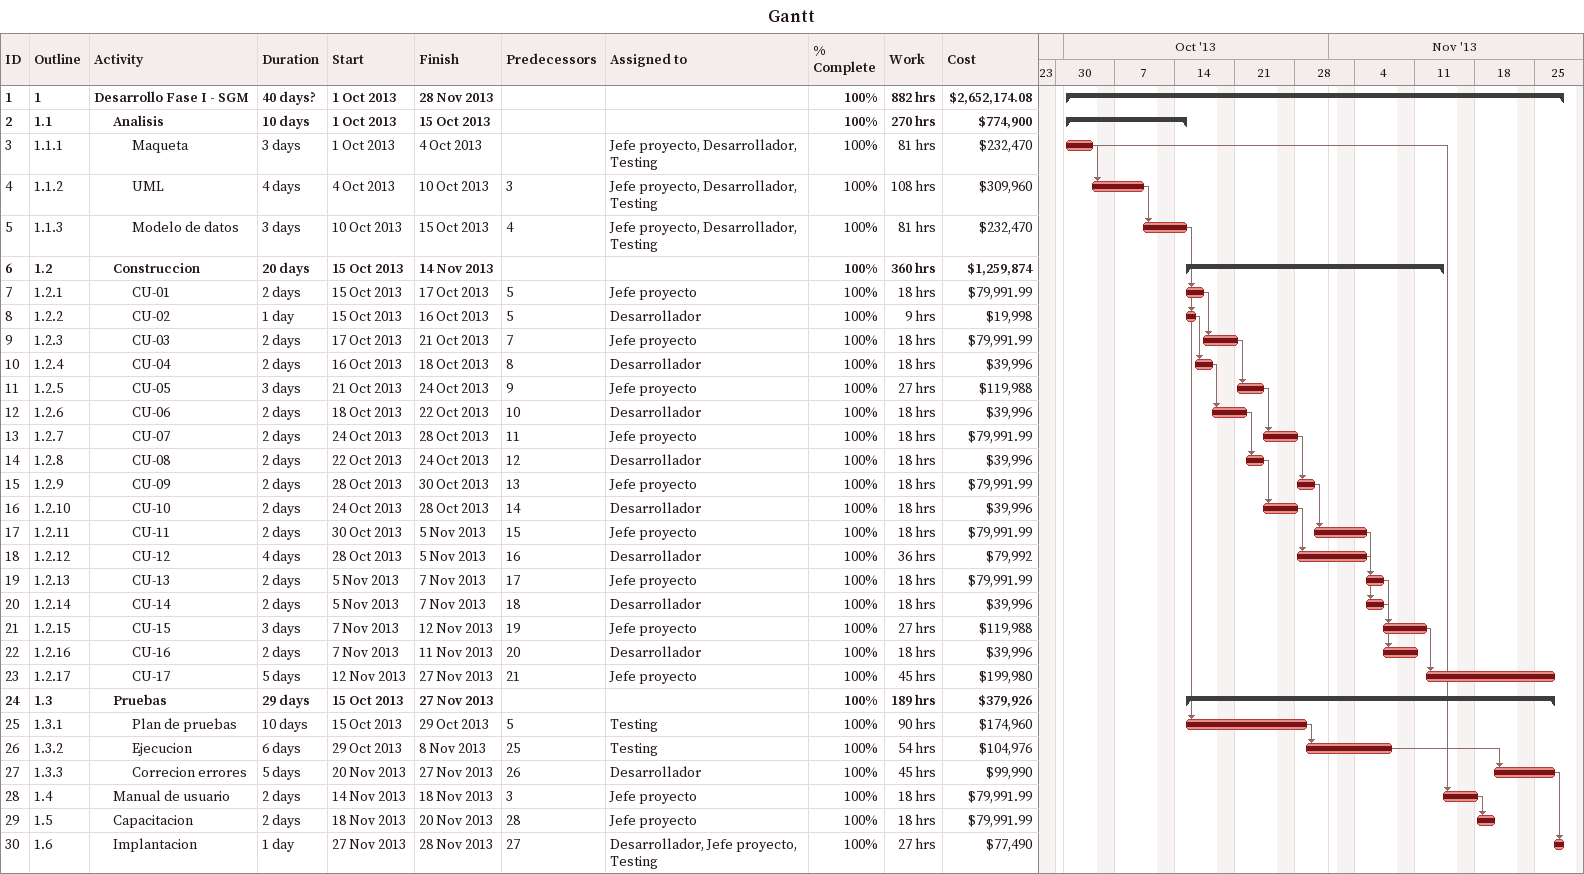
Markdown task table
Gantt

| ID | WBS | Task | Duration | Start | Finish | Predecessors | Resources | % complete | Work (h) | Cost ($) |
|---|---|---|---|---|---|---|---|---|---|---|
| 1 | 1 | **Desarrollo Fase I - SGM** | 40d? | 2013-10-01 | 2013-11-28 |  |  | 100 | 882 | 2652174.08 |
| 2 | 1.1 | **Analisis** | 10d | 2013-10-01 | 2013-10-15 |  |  | 100 | 270 | 774900 |
| 3 | 1.1.1 | Maqueta | 3d | 2013-10-01 | 2013-10-04 |  | Jefe proyecto, Desarrollador, Testing | 100 | 81 | 232470 |
| 4 | 1.1.2 | UML | 4d | 2013-10-04 | 2013-10-10 | 3 | Jefe proyecto, Desarrollador, Testing | 100 | 108 | 309960 |
| 5 | 1.1.3 | Modelo de datos | 3d | 2013-10-10 | 2013-10-15 | 4 | Jefe proyecto, Desarrollador, Testing | 100 | 81 | 232470 |
| 6 | 1.2 | **Construccion** | 20d | 2013-10-15 | 2013-11-14 |  |  | 100 | 360 | 1259874 |
| 7 | 1.2.1 | CU-01 | 2d | 2013-10-15 | 2013-10-17 | 5 | Jefe proyecto | 100 | 18 | 79991.99 |
| 8 | 1.2.2 | CU-02 | 1d | 2013-10-15 | 2013-10-16 | 5 | Desarrollador | 100 | 9 | 19998 |
| 9 | 1.2.3 | CU-03 | 2d | 2013-10-17 | 2013-10-21 | 7 | Jefe proyecto | 100 | 18 | 79991.99 |
| 10 | 1.2.4 | CU-04 | 2d | 2013-10-16 | 2013-10-18 | 8 | Desarrollador | 100 | 18 | 39996 |
| 11 | 1.2.5 | CU-05 | 3d | 2013-10-21 | 2013-10-24 | 9 | Jefe proyecto | 100 | 27 | 119988 |
| 12 | 1.2.6 | CU-06 | 2d | 2013-10-18 | 2013-10-22 | 10 | Desarrollador | 100 | 18 | 39996 |
| 13 | 1.2.7 | CU-07 | 2d | 2013-10-24 | 2013-10-28 | 11 | Jefe proyecto | 100 | 18 | 79991.99 |
| 14 | 1.2.8 | CU-08 | 2d | 2013-10-22 | 2013-10-24 | 12 | Desarrollador | 100 | 18 | 39996 |
| 15 | 1.2.9 | CU-09 | 2d | 2013-10-28 | 2013-10-30 | 13 | Jefe proyecto | 100 | 18 | 79991.99 |
| 16 | 1.2.10 | CU-10 | 2d | 2013-10-24 | 2013-10-28 | 14 | Desarrollador | 100 | 18 | 39996 |
| 17 | 1.2.11 | CU-11 | 2d | 2013-10-30 | 2013-11-05 | 15 | Jefe proyecto | 100 | 18 | 79991.99 |
| 18 | 1.2.12 | CU-12 | 4d | 2013-10-28 | 2013-11-05 | 16 | Desarrollador | 100 | 36 | 79992 |
| 19 | 1.2.13 | CU-13 | 2d | 2013-11-05 | 2013-11-07 | 17 | Jefe proyecto | 100 | 18 | 79991.99 |
| 20 | 1.2.14 | CU-14 | 2d | 2013-11-05 | 2013-11-07 | 18 | Desarrollador | 100 | 18 | 39996 |
| 21 | 1.2.15 | CU-15 | 3d | 2013-11-07 | 2013-11-12 | 19 | Jefe proyecto | 100 | 27 | 119988 |
| 22 | 1.2.16 | CU-16 | 2d | 2013-11-07 | 2013-11-11 | 20 | Desarrollador | 100 | 18 | 39996 |
| 23 | 1.2.17 | CU-17 | 5d | 2013-11-12 | 2013-11-27 | 21 | Jefe proyecto | 100 | 45 | 199980 |
| 24 | 1.3 | **Pruebas** | 29d | 2013-10-15 | 2013-11-27 |  |  | 100 | 189 | 379926 |
| 25 | 1.3.1 | Plan de pruebas | 10d | 2013-10-15 | 2013-10-29 | 5 | Testing | 100 | 90 | 174960 |
| 26 | 1.3.2 | Ejecucion | 6d | 2013-10-29 | 2013-11-08 | 25 | Testing | 100 | 54 | 104976 |
| 27 | 1.3.3 | Correcion errores | 5d | 2013-11-20 | 2013-11-27 | 26 | Desarrollador | 100 | 45 | 99990 |
| 28 | 1.4 | Manual de usuario | 2d | 2013-11-14 | 2013-11-18 | 3 | Jefe proyecto | 100 | 18 | 79991.99 |
| 29 | 1.5 | Capacitacion | 2d | 2013-11-18 | 2013-11-20 | 28 | Jefe proyecto | 100 | 18 | 79991.99 |
| 30 | 1.6 | Implantacion | 1d | 2013-11-27 | 2013-11-28 | 27 | Desarrollador, Jefe proyecto, Testing | 100 | 27 | 77490 |
